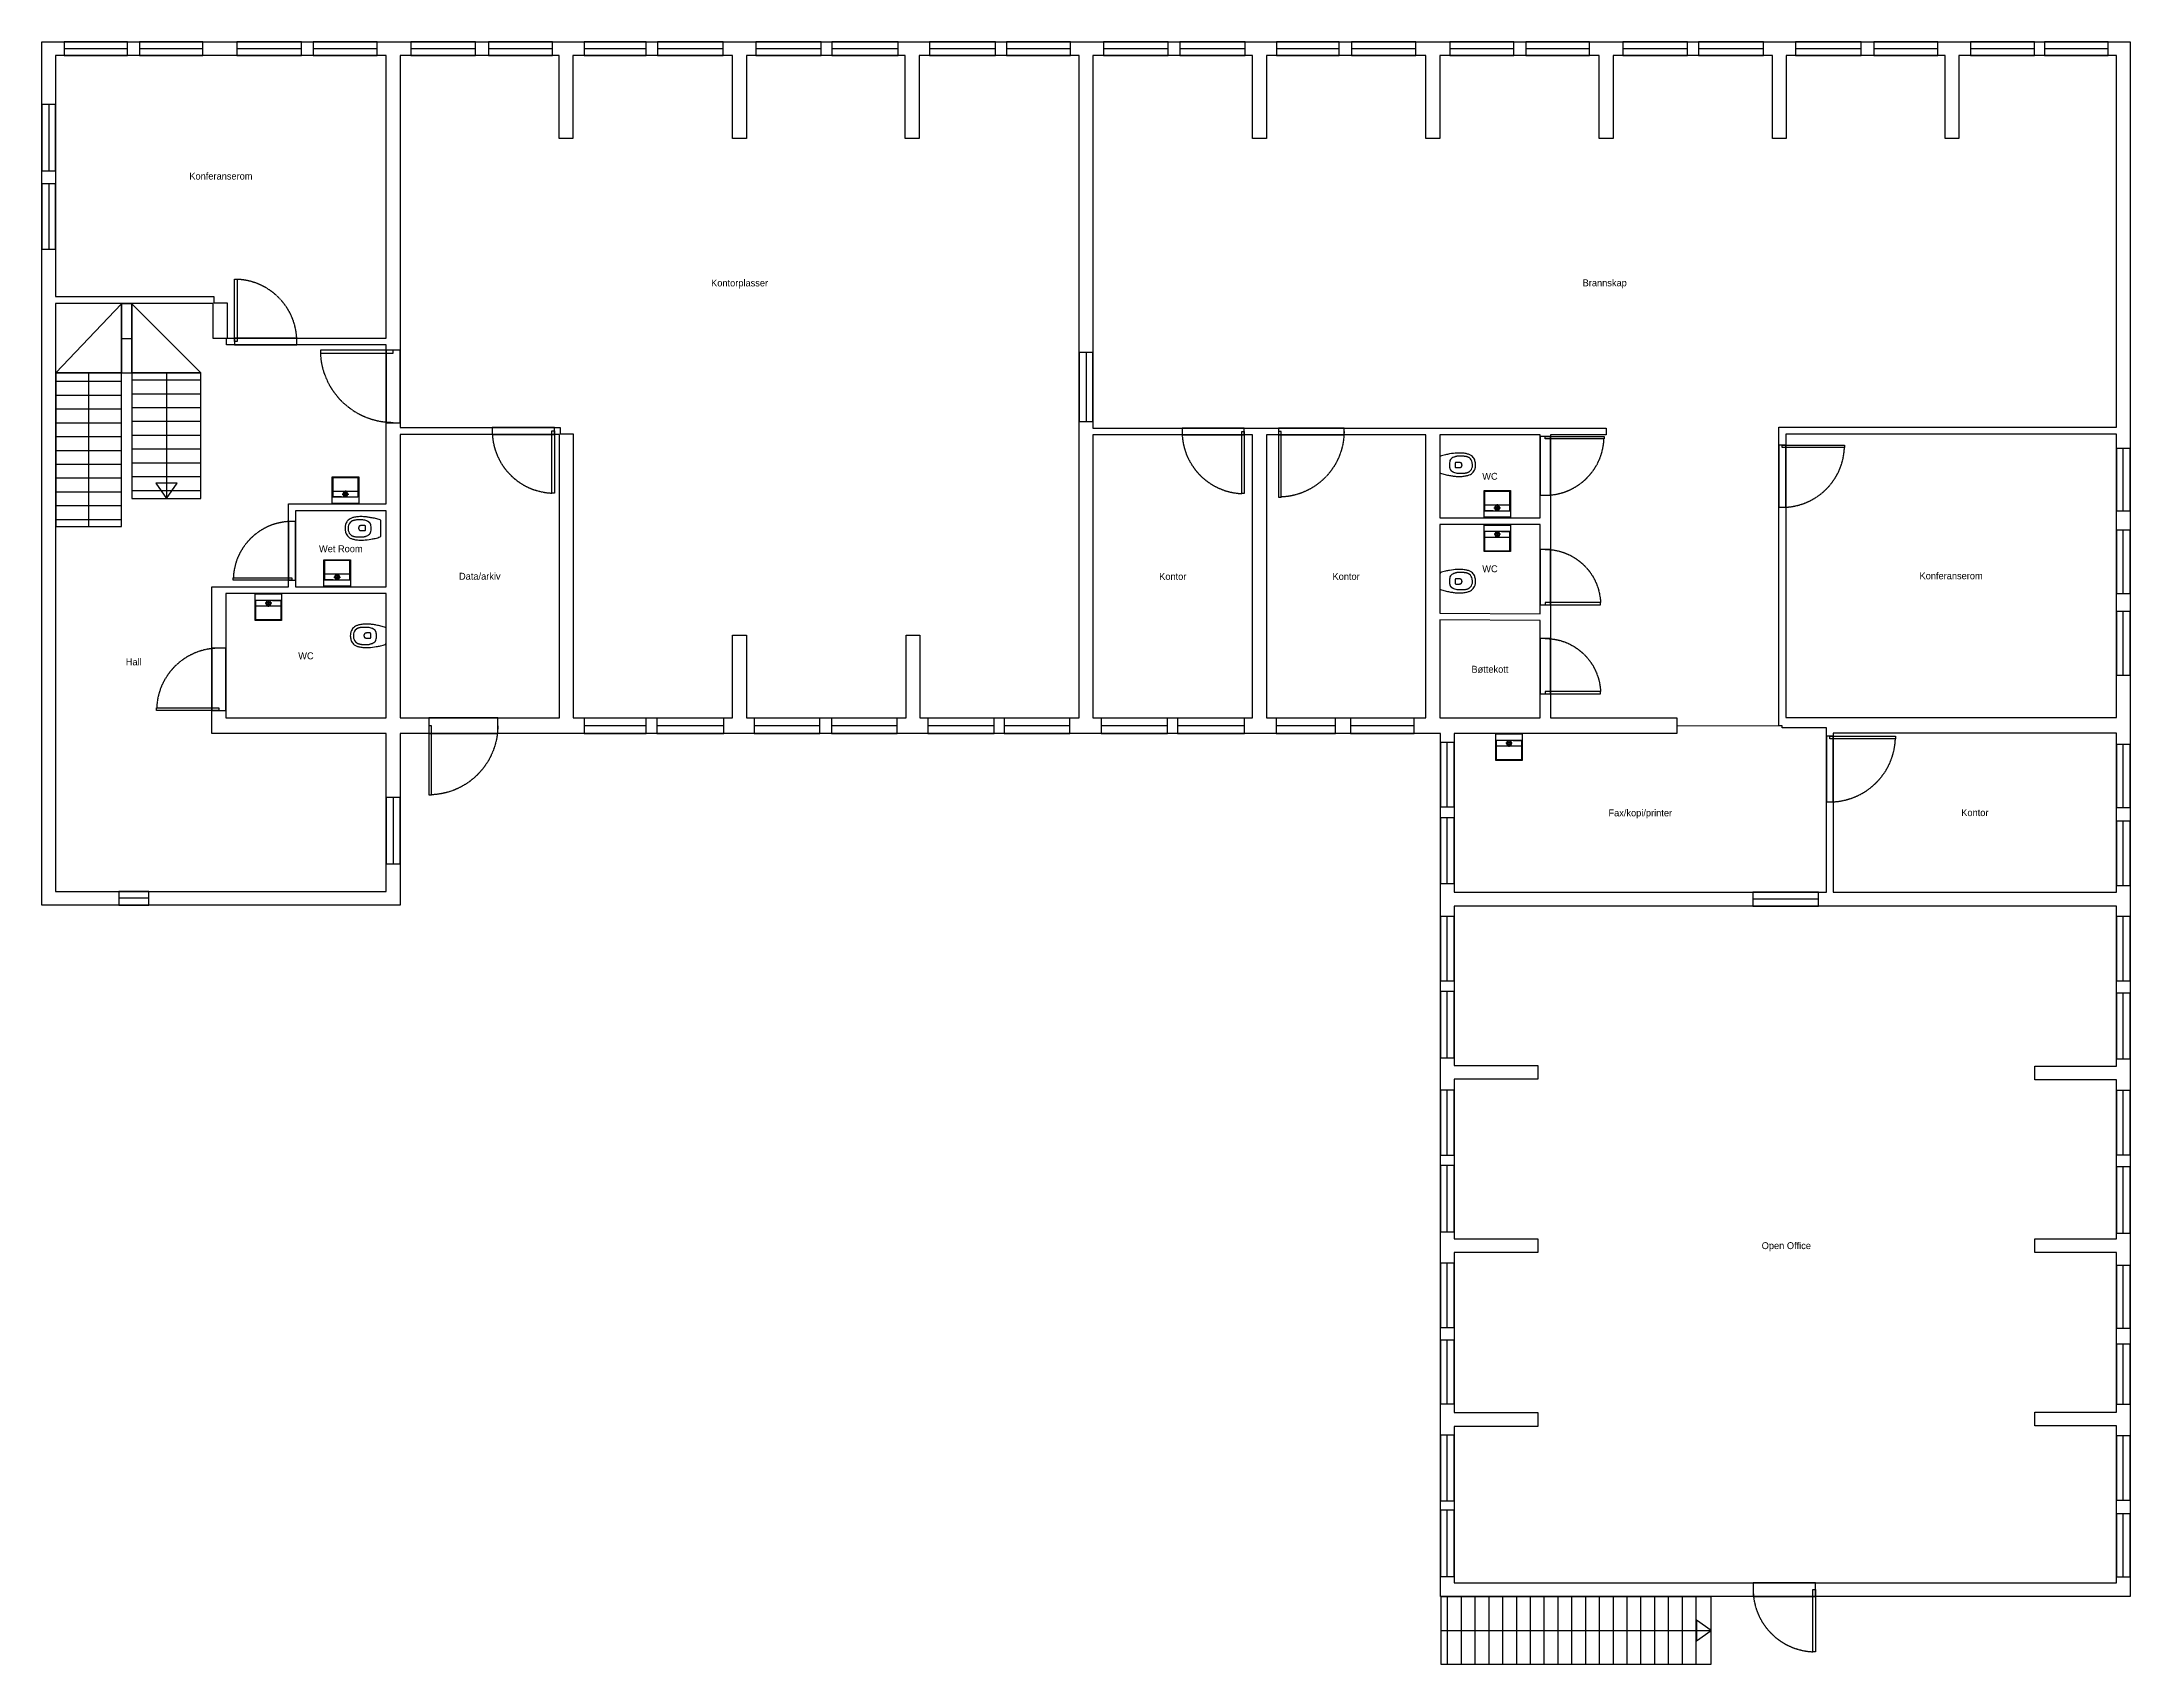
# Model space of a CAD drawing. Header units: millimetres. Extents: x 6287 to 36530, y 3240 to 26730.
import ezdxf
from ezdxf.enums import TextEntityAlignment as Align

# ---------------------------------------------------------------- set-up
doc = ezdxf.new("R2010")
doc.units = ezdxf.units.MM
doc.linetypes.add('DASHED', pattern=[1.524, 1.27, -0.254])
doc.linetypes.add('DIVIDER', pattern=[5, -5])
for name, color, linetype in [('door', 7, 'Continuous'), ('furniture', 7, 'Continuous'), ('label', 7, 'Continuous'), ('space_divider', 7, 'Continuous'), ('structural', 7, 'Continuous'), ('wall', 7, 'Continuous'), ('window', 7, 'Continuous')]:
    doc.layers.add(name, color=color, linetype=linetype)

# ---------------------------------------------------------------- blocks, each defined once
blk = doc.blocks.new('WINDOW')
at = {"layer": 'window'}
for p, q in [((-50, 5), (-50, -5)), ((50, 5), (-50, 5)), ((50, 0), (-50, 0)), ((50, -5), (50, 5)), ((-50, -5), (50, -5))]:
    blk.add_line(p, q, dxfattribs=at)
blk = doc.blocks.new('DOOR')
at = {"layer": 'door'}
for p, q in [((-50, 0), (-50, 100)), ((-50, 100), (-46, 100)), ((-46, 100), (-46, 0)), ((-46, 0), (-50, 0))]:
    blk.add_line(p, q, dxfattribs=at)
at = {"layer": 'door', "linetype": 'DASHED'}
blk.add_arc((-50, 0), 100, 0, 87.7193, dxfattribs=at)
blk = doc.blocks.new('SINK_39X39')
at = {"layer": 'furniture', "color": 7}
for p, q in [((-18.4, 18.7), (-18.4, -9.1)), ((-18.2, 18.9), (18.2, 18.9)), ((18.2, 18.9), (-18.2, 18.9)), ((18.4, 18.7), (18.4, -0.2)), ((18.4, -9.1), (18.4, 18.7)), ((-18.4, -9.1), (-18.4, -1.5)), ((18.2, -1.4), (-18.2, -1.4)), ((-5.9, -9.3), (-18.2, -9.3)), ((-18.2, -9.3), (18.2, -9.3)), ((-4.8, -5.4), (4.7, -5.4)), ((-2.2, -5.3), (-2.3, -5.3)), ((-0.1, 0), (-0.1, -10.3)), ((0, -7.5), (0, -7.6)), ((18.4, -1.5), (18.4, -9.1))]:
    blk.add_line(p, q, dxfattribs=at)
blk.add_lwpolyline([(-19, 19.7), (19, 19.7, -0.413886), (19.2, 19.5), (19.2, -18.5, -0.413808), (19, -18.7), (-19, -18.7, -0.413886), (-19.2, -18.5), (-19.2, 19.5, -0.413961)], format="xyb", close=True, dxfattribs=at)
at = {"layer": 'furniture', "color": 7, "extrusion": (0, 0, -1)}
blk.add_circle((0.1, -5.3), 3.62, dxfattribs=at)
at = {"layer": 'furniture', "color": 7}
blk.add_circle((-0.1, -5.3), 2.26, dxfattribs=at)
for centre, start, end in [((-18.2, 18.7), 90.7701, 179.2299), ((-18.2, 18.7), 90.7701, 179.2299), ((18.2, 18.7), 0.7613, 89.2328), ((-18.2, -1.5), 90.7701, 179.2299), ((-18.2, -9.1), 180.7752, 269.2336), ((18.2, -1.5), 0.7613, 89.2328)]:
    blk.add_arc(centre, 0.198, start, end, dxfattribs=at)
at = {"layer": 'furniture', "color": 7, "extrusion": (0, 0, -1)}
for centre, start, end in [((18.2, 18.7), 0.7701, 89.2299), ((18.2, -9.1), 270.7664, 359.2248), ((-18.2, -9.1), 180.7641, 269.2359)]:
    blk.add_arc(centre, 0.198, start, end, dxfattribs=at)
blk = doc.blocks.new('TOILET_34X52')
at = {"layer": 'furniture', "color": 7}
for points in [[(-11.3, -26), (11.2, -26), (12.2, -25, 0.015848), (14.2, -18.2, 0.014794), (15.5, -11.6, 0.012262), (16.4, -6.3, 0.013335), (16.9, -0.6, 0.026684), (16.9, 6.4, 0.020427), (16, 12.4, 0.048073), (14.8, 16.8, 0.042404), (12.9, 20.2, 0.035262), (10.6, 22.7, 0.048924), (7.9, 24.3, 0.049627), (3.7, 25.8, 0.041848), (0, 26, 0.028238), (-2.9, 25.8, 0.026752), (-5.6, 25.1, 0.031776), (-8.1, 24.3, 0.044804), (-10.7, 22.6, 0.043062), (-12.9, 20.3, 0.047773), (-14.9, 16.6, 0.02537), (-16.1, 12.4, 0.025293), (-16.9, 6.2, 0.017335), (-17, -0.6, 0.028161), (-15.6, -11.6, 0.015058), (-14.5, -17.6, 0.019008), (-12.3, -25)], [(-1, -11.9), (0.9, -11.9, 0.028272), (4, -11.6), (4.5, -11.5), (4.9, -11.4), (5.3, -11.3), (5.6, -11.2), (6, -11.1), (6.2, -11), (6.5, -10.9), (6.6, -10.8), (6.7, -10.8), (6.8, -10.7), (6.8, -10.7), (6.9, -10.7), (7, -10.6), (7.1, -10.6), (7.1, -10.5), (7.2, -10.5), (7.2, -10.5), (7.3, -10.5), (7.3, -10.4), (7.3, -10.4), (7.3, -10.4), (7.3, -10.4), (7.4, -10.4), (7.4, -10.4), (7.4, -10.4), (7.4, -10.4), (7.4, -10.4), (7.4, -10.4), (7.4, -10.4), (7.4, -10.4), (7.4, -10.4), (7.4, -10.4), (7.4, -10.4), (7.4, -10.3), (7.4, -10.3), (7.5, -10.3), (7.5, -10.3), (7.6, -10.2), (7.7, -10.2), (7.7, -10.1), (7.8, -10), (7.9, -10), (8, -9.9), (8.1, -9.8), (8.2, -9.7), (8.3, -9.6), (8.4, -9.5), (8.5, -9.3), (8.7, -9.2), (8.8, -9), (8.9, -8.9), (9, -8.7), (9.2, -8.5), (9.3, -8.3), (9.5, -8), (9.6, -7.8), (9.8, -7.6), (9.9, -7.3), (10.1, -7), (10.2, -6.7), (10.4, -6.4), (10.6, -6.1), (10.7, -5.8, 0.091748), (12.2, 0.4), (12.2, 9.4), (12.2, 9.4), (12.2, 9.4), (12.2, 9.4), (12.2, 9.4), (12.2, 9.4), (12.2, 9.6), (12.1, 10.2), (12, 10.6), (12, 11.1), (11.9, 11.6), (11.8, 12.2), (11.6, 12.8), (11.5, 13.2), (11.5, 13.5), (11.4, 13.8), (11.2, 14.1), (11.1, 14.5), (11, 14.8), (10.9, 15.1), (10.7, 15.5), (10.6, 15.8), (10.4, 16.1), (10.4, 16.3), (10.3, 16.4), (10.2, 16.6), (10.1, 16.7), (10, 16.9), (9.9, 17), (9.8, 17.2), (9.7, 17.3, 0.188063), (2.8, 21.3), (-0.1, 21.5), (-3.3, 21.2, 0.17166), (-9.8, 17.2), (-9.9, 17.1), (-10, 16.9), (-10.1, 16.8), (-10.2, 16.6), (-10.3, 16.5), (-10.4, 16.3), (-10.6, 16), (-10.7, 15.7), (-10.9, 15.4), (-11, 15), (-11.1, 14.7), (-11.3, 14.4), (-11.4, 14.1), (-11.5, 13.7), (-11.6, 13.4), (-11.7, 13.1), (-11.8, 12.8), (-11.9, 12.2), (-12, 11.6), (-12.1, 11), (-12.2, 10.6), (-12.2, 10.2), (-12.2, 9.8), (-12.3, 9.6), (-12.3, 9.4), (-12.3, 9.4), (-12.3, 9.4), (-12.3, 9.4), (-12.3, 9.4), (-12.3, 9.4), (-12.4, 0.4), (-12.4, 0.4), (-12.4, 0.4), (-12.4, 0.4), (-12.4, 0.4), (-12.4, 0.4), (-12.4, 0.3), (-12.4, 0.2), (-12.4, 0), (-12.4, -0.2), (-12.3, -0.4), (-12.3, -0.8), (-12.3, -1.1), (-12.2, -1.5), (-12.1, -1.9), (-12, -2.4), (-11.8, -3), (-11.6, -3.5), (-11.4, -4.2), (-11.2, -4.8), (-10.9, -5.5, 0.144118), (-7.5, -10.4, 0.082716), (-4.5, -11.5, 0.027406)], [(-2.4, -3.6), (3.2, -3.6, 0.158901), (3.8, -3.2, 0.148097), (4.2, -2.6), (4.2, 2.4), (4.2, 2.4), (4.2, 2.4), (4.2, 2.4), (4.2, 2.4), (4.2, 2.4), (4.2, 2.5), (4.2, 2.6), (4.2, 2.7), (4.2, 2.8), (4.1, 2.9), (4.1, 3), (4.1, 3.2), (4.1, 3.3), (4, 3.5), (4, 3.6), (4, 3.7), (3.9, 3.8), (3.9, 3.9), (3.9, 4), (3.8, 4.1), (3.8, 4.2), (3.8, 4.3), (3.7, 4.4), (3.7, 4.5), (3.6, 4.6), (3.6, 4.7), (3.5, 4.8), (3.5, 4.8), (3.4, 4.9), (3.3, 5), (3.3, 5.1), (3.2, 5.2), (3.1, 5.3), (3.1, 5.3), (3, 5.4), (3, 5.4), (3, 5.4), (2.9, 5.5), (2.9, 5.5), (2.8, 5.6), (2.8, 5.6), (2.7, 5.6), (2.7, 5.7), (2.6, 5.7), (2.6, 5.8), (2.5, 5.8), (2.5, 5.8), (2.4, 5.9), (2.4, 5.9), (2.3, 5.9), (2.3, 5.9), (2.2, 6), (2.2, 6), (2.1, 6), (2, 6.1), (2, 6.1), (1.9, 6.1), (1.9, 6.1), (1.8, 6.2), (1.7, 6.2), (1.7, 6.2), (1.6, 6.2), (1.5, 6.2), (1.4, 6.3), (1.4, 6.3), (1.3, 6.3), (1.2, 6.3), (1.2, 6.3), (1.1, 6.3), (1, 6.3), (0.9, 6.3), (0.8, 6.4), (0.8, 6.4), (0.6, 6.4), (0.4, 6.4), (0.2, 6.4), (0.1, 6.4), (0, 6.4), (-0.1, 6.3), (-0.2, 6.3), (-0.2, 6.3), (-0.3, 6.3), (-0.4, 6.3), (-0.5, 6.3), (-0.5, 6.3), (-0.6, 6.3), (-0.7, 6.2), (-0.8, 6.2), (-0.8, 6.2), (-0.9, 6.2), (-1, 6.2), (-1, 6.1), (-1.1, 6.1), (-1.1, 6.1), (-1.2, 6.1), (-1.3, 6), (-1.3, 6), (-1.4, 6), (-1.4, 5.9), (-1.5, 5.9), (-1.6, 5.9), (-1.6, 5.9), (-1.7, 5.8), (-1.7, 5.8), (-1.8, 5.8), (-1.8, 5.7), (-1.9, 5.7), (-1.9, 5.6), (-1.9, 5.6), (-2, 5.6), (-2, 5.5), (-2.1, 5.5), (-2.1, 5.4), (-2.2, 5.4), (-2.2, 5.4), (-2.2, 5.3), (-2.3, 5.3), (-2.4, 5.2), (-2.4, 5.1), (-2.5, 5), (-2.6, 4.9), (-2.6, 4.8), (-2.7, 4.8), (-2.7, 4.7), (-2.8, 4.6), (-2.8, 4.5), (-2.9, 4.4), (-2.9, 4.3), (-3, 4.2), (-3, 4.1), (-3, 4), (-3.1, 3.9), (-3.1, 3.8), (-3.1, 3.7), (-3.1, 3.6), (-3.2, 3.5), (-3.2, 3.3), (-3.3, 3.2), (-3.3, 3), (-3.3, 2.9), (-3.3, 2.8), (-3.3, 2.7), (-3.3, 2.6), (-3.3, 2.5), (-3.3, 2.4), (-3.3, 2.4), (-3.3, 2.4), (-3.3, 2.4), (-3.3, 2.4), (-3.3, 2.4), (-3.3, -2.6, 0.178679), (-3, -3.3, 0.181009)]]:
    blk.add_lwpolyline(points, format="xyb", close=True, dxfattribs=at)

msp = doc.modelspace()

# ---------------------------------------------------------------- linework, layer by layer
at = {"layer": 'door'}
for points in [[(9980, 22441), (9080, 22441), (9080, 22341), (9980, 22341)], [(11475, 21215), (11475, 22265), (11275, 22265), (11275, 21215)], [(13710, 21145), (12810, 21145), (12810, 21045), (13710, 21045)], [(23700, 21138), (22800, 21138), (22800, 21038), (23700, 21038)], [(24195, 21038), (25145, 21038), (25145, 21138), (24195, 21138)], [(27985, 21015), (27985, 20165), (28135, 20165), (28135, 21015)], [(31442, 20890), (31442, 19990), (31542, 19990), (31542, 20890)], [(9860, 19785), (9860, 18935), (9960, 18935), (9960, 19785)], [(28135, 18580), (28135, 19380), (27985, 19380), (27985, 18580)], [(8750, 17950), (8750, 17050), (8950, 17050), (8950, 17950)], [(28135, 17290), (28135, 18090), (27985, 18090), (27985, 17290)], [(11890, 16715), (12890, 16715), (12890, 16940), (11890, 16940)], [(32130, 16675), (32130, 15725), (32230, 15725), (32230, 16675)], [(31970, 4420), (31070, 4420), (31070, 4220), (31970, 4220)]]:
    msp.add_lwpolyline(points, close=True, dxfattribs=at)
at = {"layer": 'space_divider', "linetype": 'DIVIDER', "lineweight": 13}
msp.add_line((29963, 16827), (31470, 16827), dxfattribs=at)
at = {"layer": 'structural', "lineweight": 25}
for p, q in [((7442, 22435), (7592, 22435)), ((6967, 19710), (6967, 21935)), ((8092, 21935), (8092, 20119)), ((26545, 3727), (30462, 3727))]:
    msp.add_line(p, q, dxfattribs=at)
at = {"layer": 'structural'}
for p, q in [((7442, 21810), (6492, 21810)), ((7592, 21835), (8592, 21835)), ((7442, 21610), (6492, 21610)), ((7592, 21635), (8592, 21635)), ((7442, 21410), (6492, 21410)), ((7442, 21210), (6492, 21210)), ((7592, 21435), (8592, 21435)), ((7592, 21235), (8592, 21235)), ((7442, 21010), (6492, 21010)), ((7592, 21035), (8592, 21035)), ((7442, 20810), (6492, 20810)), ((7442, 20610), (6492, 20610)), ((7592, 20835), (8592, 20835)), ((7592, 20635), (8592, 20635)), ((7442, 20410), (6492, 20410)), ((7592, 20435), (8592, 20435)), ((7442, 20210), (6492, 20210)), ((7442, 20010), (6492, 20010)), ((7592, 20235), (8592, 20235)), ((7442, 19810), (6492, 19810)), ((26645, 3240), (26645, 4215)), ((26845, 3240), (26845, 4215)), ((27045, 3240), (27045, 4215)), ((27245, 3240), (27245, 4215)), ((27445, 3240), (27445, 4215)), ((27645, 3240), (27645, 4215)), ((27845, 3240), (27845, 4215)), ((28045, 3240), (28045, 4215)), ((28245, 3240), (28245, 4215)), ((28445, 3240), (28445, 4215)), ((28645, 3240), (28645, 4215)), ((28845, 3240), (28845, 4215)), ((29045, 3240), (29045, 4215)), ((29245, 3240), (29245, 4215)), ((29445, 3240), (29445, 4215)), ((29645, 3240), (29645, 4215)), ((29845, 3240), (29845, 4215)), ((30045, 3240), (30045, 4215)), ((30245, 3240), (30245, 4215))]:
    msp.add_line(p, q, dxfattribs=at)
for points in [[(6492, 21935), (7442, 21935), (7442, 21935), (7442, 22935)], [(7442, 21935), (7592, 21935), (7592, 22935), (7442, 22935)], [(7592, 22935), (7592, 21935), (7592, 21935), (8592, 21935)], [(7442, 19710), (7442, 21935), (6492, 21935), (6492, 19710)], [(7592, 21935), (7592, 20119), (8592, 20119), (8592, 21935)], [(8092, 20119), (8246, 20339), (7938, 20339)], [(26545, 3240), (30462, 3240), (30462, 4215), (26545, 4215)], [(30462, 3727), (30248, 3878), (30248, 3577)]]:
    msp.add_lwpolyline(points, close=True, dxfattribs=at)
at = {"layer": 'wall'}
for points in [[(6487, 14230), (6287, 14230), (6287, 14430), (6287, 26530), (6287, 26730), (6487, 26730), (26330, 26730), (26530, 26730), (36330, 26730), (36530, 26730), (36530, 26530), (36530, 9400), (36530, 9200), (36530, 4420), (36530, 4220), (36330, 4220), (26740, 4220), (26540, 4220), (26540, 4420), (26540, 16715), (11475, 16715), (11475, 14430), (11475, 14230), (11275, 14230), (6487, 14230)], [(6487, 23040), (8779, 23040), (8779, 22949), (8970, 22949), (8970, 22441), (11275, 22441), (11275, 26530), (6487, 26530), (6487, 23040)], [(11475, 21145), (13793, 21145), (13793, 21054), (13984, 21054), (13984, 16940), (16290, 16940), (16290, 18138), (16490, 18138), (16490, 16940), (18802, 16940), (18802, 18138), (19002, 18138), (19002, 16940), (21309, 16940), (21309, 26530), (18990, 26530), (18990, 25331), (18790, 25331), (18790, 26530), (16490, 26530), (16490, 25331), (16290, 25331), (16290, 26530), (13977, 26530), (13977, 25331), (13777, 25331), (13777, 26530), (11475, 26530), (11475, 21145)], [(29963, 16940), (29963, 16715), (26740, 16715), (26740, 14416), (32130, 14416), (32130, 16797), (31492, 16797), (31492, 16827), (31442, 16827), (31442, 21050), (31442, 21150), (31542, 21150), (36330, 21150), (36330, 26530), (34050, 26530), (34050, 25331), (33850, 25331), (33850, 26530), (31548, 26530), (31548, 25331), (31348, 25331), (31348, 26530), (29040, 26530), (29040, 25331), (28840, 25331), (28840, 26530), (26530, 26530), (26530, 25331), (26330, 25331), (26330, 26530), (24020, 26530), (24020, 25331), (23820, 25331), (23820, 26530), (21509, 26530), (21509, 21138), (28942, 21138), (28942, 21038), (28135, 21038), (28135, 16940), (29963, 16940)], [(11275, 14430), (11275, 16715), (8950, 16715), (8750, 16715), (8750, 16940), (8750, 18740), (8750, 18749), (8750, 18840), (9860, 18840), (9860, 19940), (9860, 20040), (9960, 20040), (11275, 20040), (11275, 22341), (8961, 22341), (8961, 22433), (8770, 22433), (8770, 22940), (6487, 22940), (6487, 14430), (11275, 14430)], [(11475, 21045), (11475, 16940), (13784, 16940), (13784, 21045), (11475, 21045)], [(23820, 16940), (23820, 21038), (21509, 21038), (21509, 16940), (23820, 16940)], [(26330, 16940), (26330, 21038), (24020, 21038), (24020, 16940), (26330, 16940)], [(26530, 19840), (27985, 19840), (27985, 21038), (26530, 21038), (26530, 19840)], [(32230, 16947), (36330, 16947), (36330, 21050), (31542, 21050), (31542, 16947), (32130, 16947), (32180, 16947), (32230, 16947)], [(11275, 19940), (9960, 19940), (9960, 18840), (11275, 18840), (11275, 19940)], [(26530, 18459), (27985, 18450), (27985, 19740), (26530, 19740), (26530, 18459)], [(8950, 18740), (8950, 16940), (11275, 16940), (11275, 18740), (8950, 18740)], [(26530, 18359), (26530, 16940), (27985, 16940), (27985, 18350), (26530, 18359)], [(32230, 14416), (36330, 14416), (36330, 16722), (32230, 16722), (32230, 14416)], [(26740, 11910), (27950, 11910), (27950, 11710), (26740, 11710), (26740, 9400), (27950, 9400), (27950, 9200), (26740, 9200), (26740, 6884), (27950, 6884), (27950, 6684), (26740, 6684), (26740, 4420), (36330, 4420), (36330, 6690), (35150, 6690), (35150, 6890), (36330, 6890), (36330, 9200), (35150, 9200), (35150, 9400), (36330, 9400), (36330, 11700), (35150, 11700), (35150, 11900), (36330, 11900), (36330, 14216), (26740, 14216), (26740, 11910)]]:
    msp.add_lwpolyline(points, close=True, dxfattribs=at)

# ---------------------------------------------------------------- block references
at = {"layer": 'door', "xscale": 9, "yscale": 9}
msp.add_blockref('DOOR', (9530, 22391), dxfattribs=at)
at = {"layer": 'door'}
for p, xscale, yscale, rotation in [((11375, 21740), 10.5, -10.5, 270), ((13260, 21095), -9, -9, 360), ((23250, 21088), -9, -9, 360), ((24670, 21088), -9.5, 9.5, 180), ((28060, 20590), -8.5, -8.5, 450), ((31492, 20440), -9, -9, 450), ((9910, 19360), 8.5, 8.5, 90), ((28060, 18980), -8, 8, 270), ((8850, 17500), 9, 9, 90), ((28060, 17690), -8, 8, 270), ((12390, 16827), -10, 10, 180), ((32180, 16200), -9.500000000000018, -9.500000000000018, 450), ((31520, 4320), -9, -9, 360)]:
    msp.add_blockref('DOOR', p, dxfattribs=dict(at, xscale=xscale, yscale=yscale, rotation=rotation))
at = {"layer": 'furniture', "xscale": 10, "yscale": 10}
for name, p, rotation in [('TOILET_34X52', (26790, 20606), -450), ('TOILET_34X52', (10938, 19685), -270), ('SINK_39X39', (27364, 19546), -180), ('TOILET_34X52', (26790, 18921), -450), ('SINK_39X39', (9568, 18548), -180), ('TOILET_34X52', (11015, 18129), -270), ('SINK_39X39', (27534, 16521), -180)]:
    msp.add_blockref(name, p, dxfattribs=dict(at, rotation=rotation))
for p in [(10684, 20234), (27364, 20034), (10565, 19034)]:
    msp.add_blockref('SINK_39X39', p, dxfattribs=at)
at = {"layer": 'window'}
for p, xscale, yscale in [((7070, 26630), 9.2, 20), ((8160, 26630), 9.2, 20), ((9580, 26630), 9.4, 20), ((10680, 26630), 9.3, 20), ((12100, 26630), 9.4, 20), ((13220, 26630), 9.3, 20), ((14590, 26630), 9, 20), ((15680, 26630), 9.5, 20), ((17100, 26630), 9.5, 20), ((18210, 26630), 9.6, 20), ((19620, 26630), 9.6, 20), ((20720, 26630), 9.3, 20), ((22130, 26630), 9.4, 20), ((23240, 26630), 9.5, 20), ((24620, 26630), 9.1, 20), ((25720, 26630), 9.3, 20), ((27140, 26630), 9.3, 20), ((28240, 26630), 9.2, 20), ((29650, 26630), 9.4, 20), ((30750, 26630), 9.4, 20), ((32160, 26630), 9.5, 20), ((33280, 26630), 9.3, 20), ((34680, 26630), 9.3, 20), ((35750, 26630), 9.2, 20), ((14590, 16827), 9, 22.5), ((15680, 16827), 9.7, 22.5), ((17080, 16827), 9.5, 22.5), ((18200, 16827), 9.5, 22.5), ((19600, 16827), 9.6, 22.5), ((20700, 16827), 9.5, 22.5), ((22110, 16827), 9.6, 22.5), ((23220, 16827), 9.7, 22.5), ((24590, 16827), 8.6, 22.5), ((25700, 16827), 9.2, 22.5), ((7620, 14330), 4.3, 20), ((31540, 14316), 9.5, 20)]:
    msp.add_blockref('WINDOW', p, dxfattribs=dict(at, xscale=xscale, yscale=yscale))
for p, xscale, yscale, rotation in [((6387, 25340), 9.6, 20, 90), ((6387, 24200), 9.5, 20, 90), ((21409, 21730), 10, 20, 90), ((36430, 20390), 9, 20, -90), ((36430, 19200), 9.2, 20, -90), ((36430, 18020), 9.2, 20, -90), ((26640, 16120), 9.300000000000018, 20, -90), ((36430, 16100), 9.099999999999982, 20, -90), ((11375, 15310), 9.6, 20.00000000000018, 90), ((26640, 15020), 9.5, 20, -90), ((36430, 14980), 9.3, 20, -90), ((26640, 13600), 9.3, 20, -90), ((36430, 13600), 9.3, 20, -90), ((26640, 12500), 9.6, 20, -90), ((36430, 12480), 9.5, 20, -90), ((26640, 11080), 9.4, 20, -90), ((36430, 11080), 9.3, 20, -90), ((26640, 9980), 9.6, 20, -90), ((36430, 9960), 9.6, 20, -90), ((26640, 8580), 9.3, 20, -90), ((36430, 8560), 9.1, 20, -90), ((26640, 7470), 9.2, 20, -90), ((36430, 7440), 8.7, 20, -90), ((26640, 6080), 9.5, 20, -90), ((36430, 6080), 9.3, 20, -90), ((26640, 4990), 9.6, 20, -90), ((36430, 4960), 9.1, 20, -90)]:
    msp.add_blockref('WINDOW', p, dxfattribs=dict(at, xscale=xscale, yscale=yscale, rotation=rotation))

# ---------------------------------------------------------------- texts
at = {"layer": 'label'}
for s, p in [('Konferanserom', (8881, 24785)), ('Kontorplasser', (16392, 23238)), ('Brannskap', (28920, 23240)), ('WC', (27258, 20439)), ('Wet Room', (10617, 19390)), ('WC', (27258, 19100)), ('Konferanserom', (33936, 18998)), ('Data/arkiv', (12630, 18992)), ('Kontor', (22665, 18989)), ('Kontor', (25175, 18989)), ('WC', (10112, 17840)), ('Hall', (7618, 17752)), ('Bøttekott', (27258, 17645)), ('Fax/kopi/printer', (29435, 15566)), ('Kontor', (34280, 15569)), ('Open Office', (31550, 9300))]:
    msp.add_text(s, height=100, dxfattribs=at).set_placement(p, align=Align.MIDDLE_CENTER)

doc.saveas('drawing.dxf')
